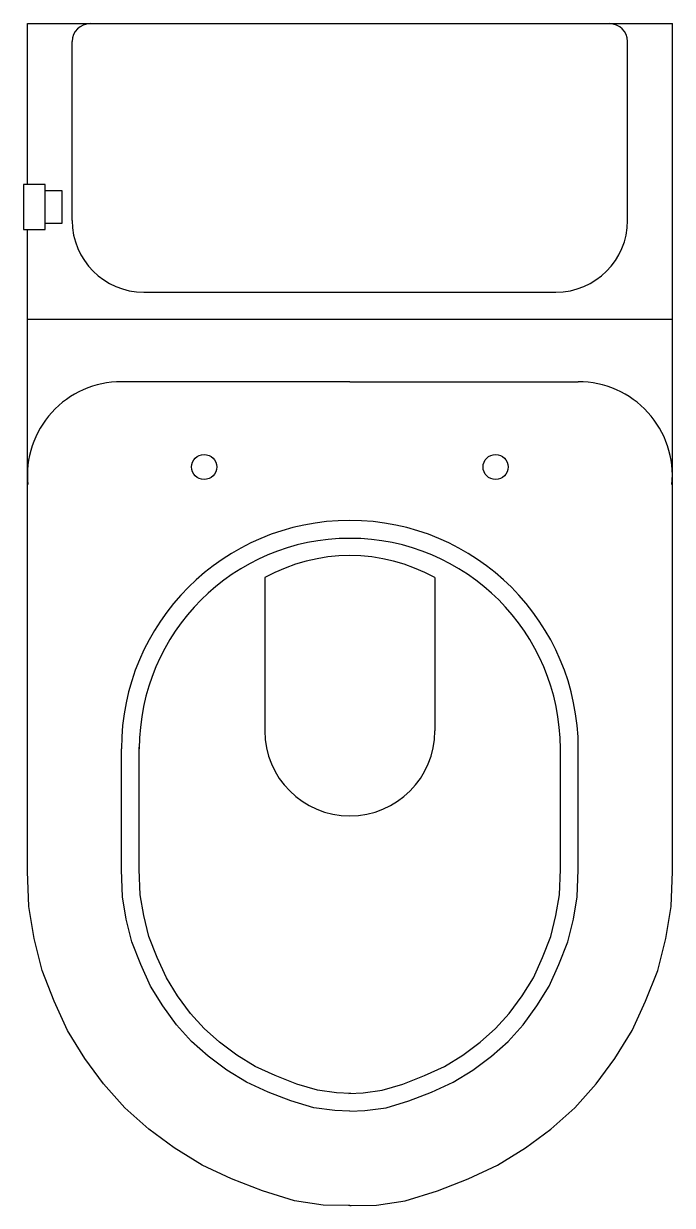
# Model space of a CAD drawing. Extents: x -854.946 to -854.584, y 506.315 to 506.975.
import ezdxf

# ---------------------------------------------------------------- set-up
doc = ezdxf.new("R2010")
doc.units = 0
doc.header["$LTSCALE"] = 50
doc.header["$MEASUREMENT"] = 0
doc.layers.add('A-PECAS', color=2, linetype='CONTINUOUS')

msp = doc.modelspace()

# ---------------------------------------------------------------- linework, layer by layer
at = {"layer": 'A-PECAS'}
for p, q in [((-854.94398, 506.97512), (-854.58386, 506.97512)), ((-854.94398, 506.88529), (-854.94398, 506.97512)), ((-854.91898, 506.86512), (-854.91898, 506.96512)), ((-854.60886, 506.86512), (-854.60886, 506.96512)), ((-854.87898, 506.82512), (-854.64886, 506.82512))]:
    msp.add_line(p, q, dxfattribs=at)
at = {"layer": 'A-PECAS', "color": 1}
for p, q in [((-854.94398, 506.81012), (-854.58386, 506.81012)), ((-854.76392, 506.77516), (-854.89148, 506.77516)), ((-854.76392, 506.77516), (-854.63636, 506.77516)), ((-854.76392, 506.77516), (-854.63636, 506.77516)), ((-854.81142, 506.6657), (-854.81142, 506.58017)), ((-854.71642, 506.6657), (-854.71642, 506.58017))]:
    msp.add_line(p, q, dxfattribs=at)
at = {"layer": 'A-PECAS'}
for points in [[(-854.94398, 506.8892), (-854.94398, 506.97512)], [(-854.76392, 506.31513), (-854.76313, 506.31512), (-854.76313, 506.31512), (-854.74905, 506.31517), (-854.73302, 506.31765), (-854.71506, 506.32333), (-854.69792, 506.33003), (-854.68152, 506.33749), (-854.66586, 506.34718), (-854.6517, 506.35762), (-854.63828, 506.36955), (-854.62635, 506.38296), (-854.61591, 506.39713), (-854.60622, 506.41278), (-854.59877, 506.42918), (-854.59206, 506.44633), (-854.58759, 506.46422), (-854.5846, 506.48211), (-854.58386, 506.5015), (-854.58386, 506.97512)], [(-854.93412, 506.882), (-854.92466, 506.882), (-854.92466, 506.86352), (-854.93412, 506.86352)], [(-854.76392, 506.31513), (-854.76471, 506.31512), (-854.76471, 506.31512), (-854.77879, 506.31517), (-854.79482, 506.31765), (-854.81277, 506.32333), (-854.82992, 506.33003), (-854.84632, 506.33749), (-854.86198, 506.34718), (-854.87614, 506.35762), (-854.88956, 506.36955), (-854.90149, 506.38296), (-854.91192, 506.39713), (-854.92161, 506.41278), (-854.92907, 506.42918), (-854.93578, 506.44633), (-854.94025, 506.46422), (-854.94323, 506.48211), (-854.94398, 506.5015), (-854.94398, 506.86023)]]:
    msp.add_lwpolyline(points, dxfattribs=at)
msp.add_lwpolyline([(-854.94604, 506.88529), (-854.94604, 506.86023), (-854.93412, 506.86023), (-854.93412, 506.88529)], close=True, dxfattribs=at)
at = {"layer": 'A-PECAS', "color": 1}
for points in [[(-854.76392, 506.36765), (-854.77231, 506.3681), (-854.78412, 506.36963), (-854.79678, 506.37344), (-854.80948, 506.37841), (-854.82154, 506.38389), (-854.83254, 506.3907), (-854.84306, 506.39846), (-854.85237, 506.40673), (-854.86065, 506.41604), (-854.8684, 506.42656), (-854.87521, 506.43756), (-854.88069, 506.44963), (-854.88566, 506.46233), (-854.88881, 506.47492), (-854.8909, 506.48746), (-854.89148, 506.50251), (-854.89148, 506.57015)], [(-854.76339, 506.37764), (-854.7714, 506.37806), (-854.78202, 506.37944), (-854.79351, 506.3829), (-854.80558, 506.38763), (-854.81682, 506.39273), (-854.82693, 506.39899), (-854.83676, 506.40623), (-854.84529, 506.41382), (-854.85287, 506.42235), (-854.86011, 506.43217), (-854.86637, 506.44228), (-854.87148, 506.45352), (-854.87612, 506.46537), (-854.87901, 506.47696), (-854.88093, 506.48848), (-854.88148, 506.5027), (-854.88148, 506.57094)], [(-854.76445, 506.37764), (-854.75644, 506.37806), (-854.74582, 506.37944), (-854.73433, 506.3829), (-854.72225, 506.38763), (-854.71102, 506.39273), (-854.7009, 506.39899), (-854.69108, 506.40623), (-854.68255, 506.41382), (-854.67497, 506.42235), (-854.66773, 506.43217), (-854.66147, 506.44228), (-854.65636, 506.45352), (-854.65172, 506.46537), (-854.64883, 506.47696), (-854.64691, 506.48848), (-854.64636, 506.5027), (-854.64636, 506.57094)], [(-854.76392, 506.36765), (-854.75553, 506.3681), (-854.74372, 506.36963), (-854.73106, 506.37344), (-854.71836, 506.37841), (-854.7063, 506.38389), (-854.6953, 506.3907), (-854.68478, 506.39846), (-854.67547, 506.40673), (-854.66719, 506.41604), (-854.65944, 506.42656), (-854.65263, 506.43756), (-854.64715, 506.44963), (-854.64218, 506.46233), (-854.63903, 506.47492), (-854.63694, 506.48746), (-854.63636, 506.50251), (-854.63636, 506.57015)]]:
    msp.add_lwpolyline(points, dxfattribs=at)
for centre in [(-854.84528, 506.72751), (-854.68256, 506.72751)]:
    msp.add_circle(centre, 0.00701, dxfattribs=at)
at = {"layer": 'A-PECAS'}
for centre, radius, start, end in [((-854.90898, 506.96512), 0.01, 90, 180), ((-854.61886, 506.96512), 0.01, 0, 90), ((-854.87898, 506.86512), 0.04, 180, 270), ((-854.64886, 506.86512), 0.04, 270, 0)]:
    msp.add_arc(centre, radius, start, end, dxfattribs=at)
at = {"layer": 'A-PECAS', "color": 1}
for centre, radius, start, end in [((-854.89148, 506.72266), 0.0525, 90, 185.46502), ((-854.63636, 506.72266), 0.0525, 354.53498, 90), ((-854.76388, 506.57005), 0.1276, 90.01918, 179.9537), ((-854.76396, 506.57005), 0.1276, 0.0463, 89.98082), ((-854.76388, 506.57005), 0.1176, 90.01918, 179.9537), ((-854.76396, 506.57005), 0.1176, 0.0463, 89.98082), ((-854.76392, 506.58017), 0.09784, 60.95411, 119.04589), ((-854.76392, 506.58017), 0.0475, 180, 0)]:
    msp.add_arc(centre, radius, start, end, dxfattribs=at)

doc.saveas('drawing.dxf')
